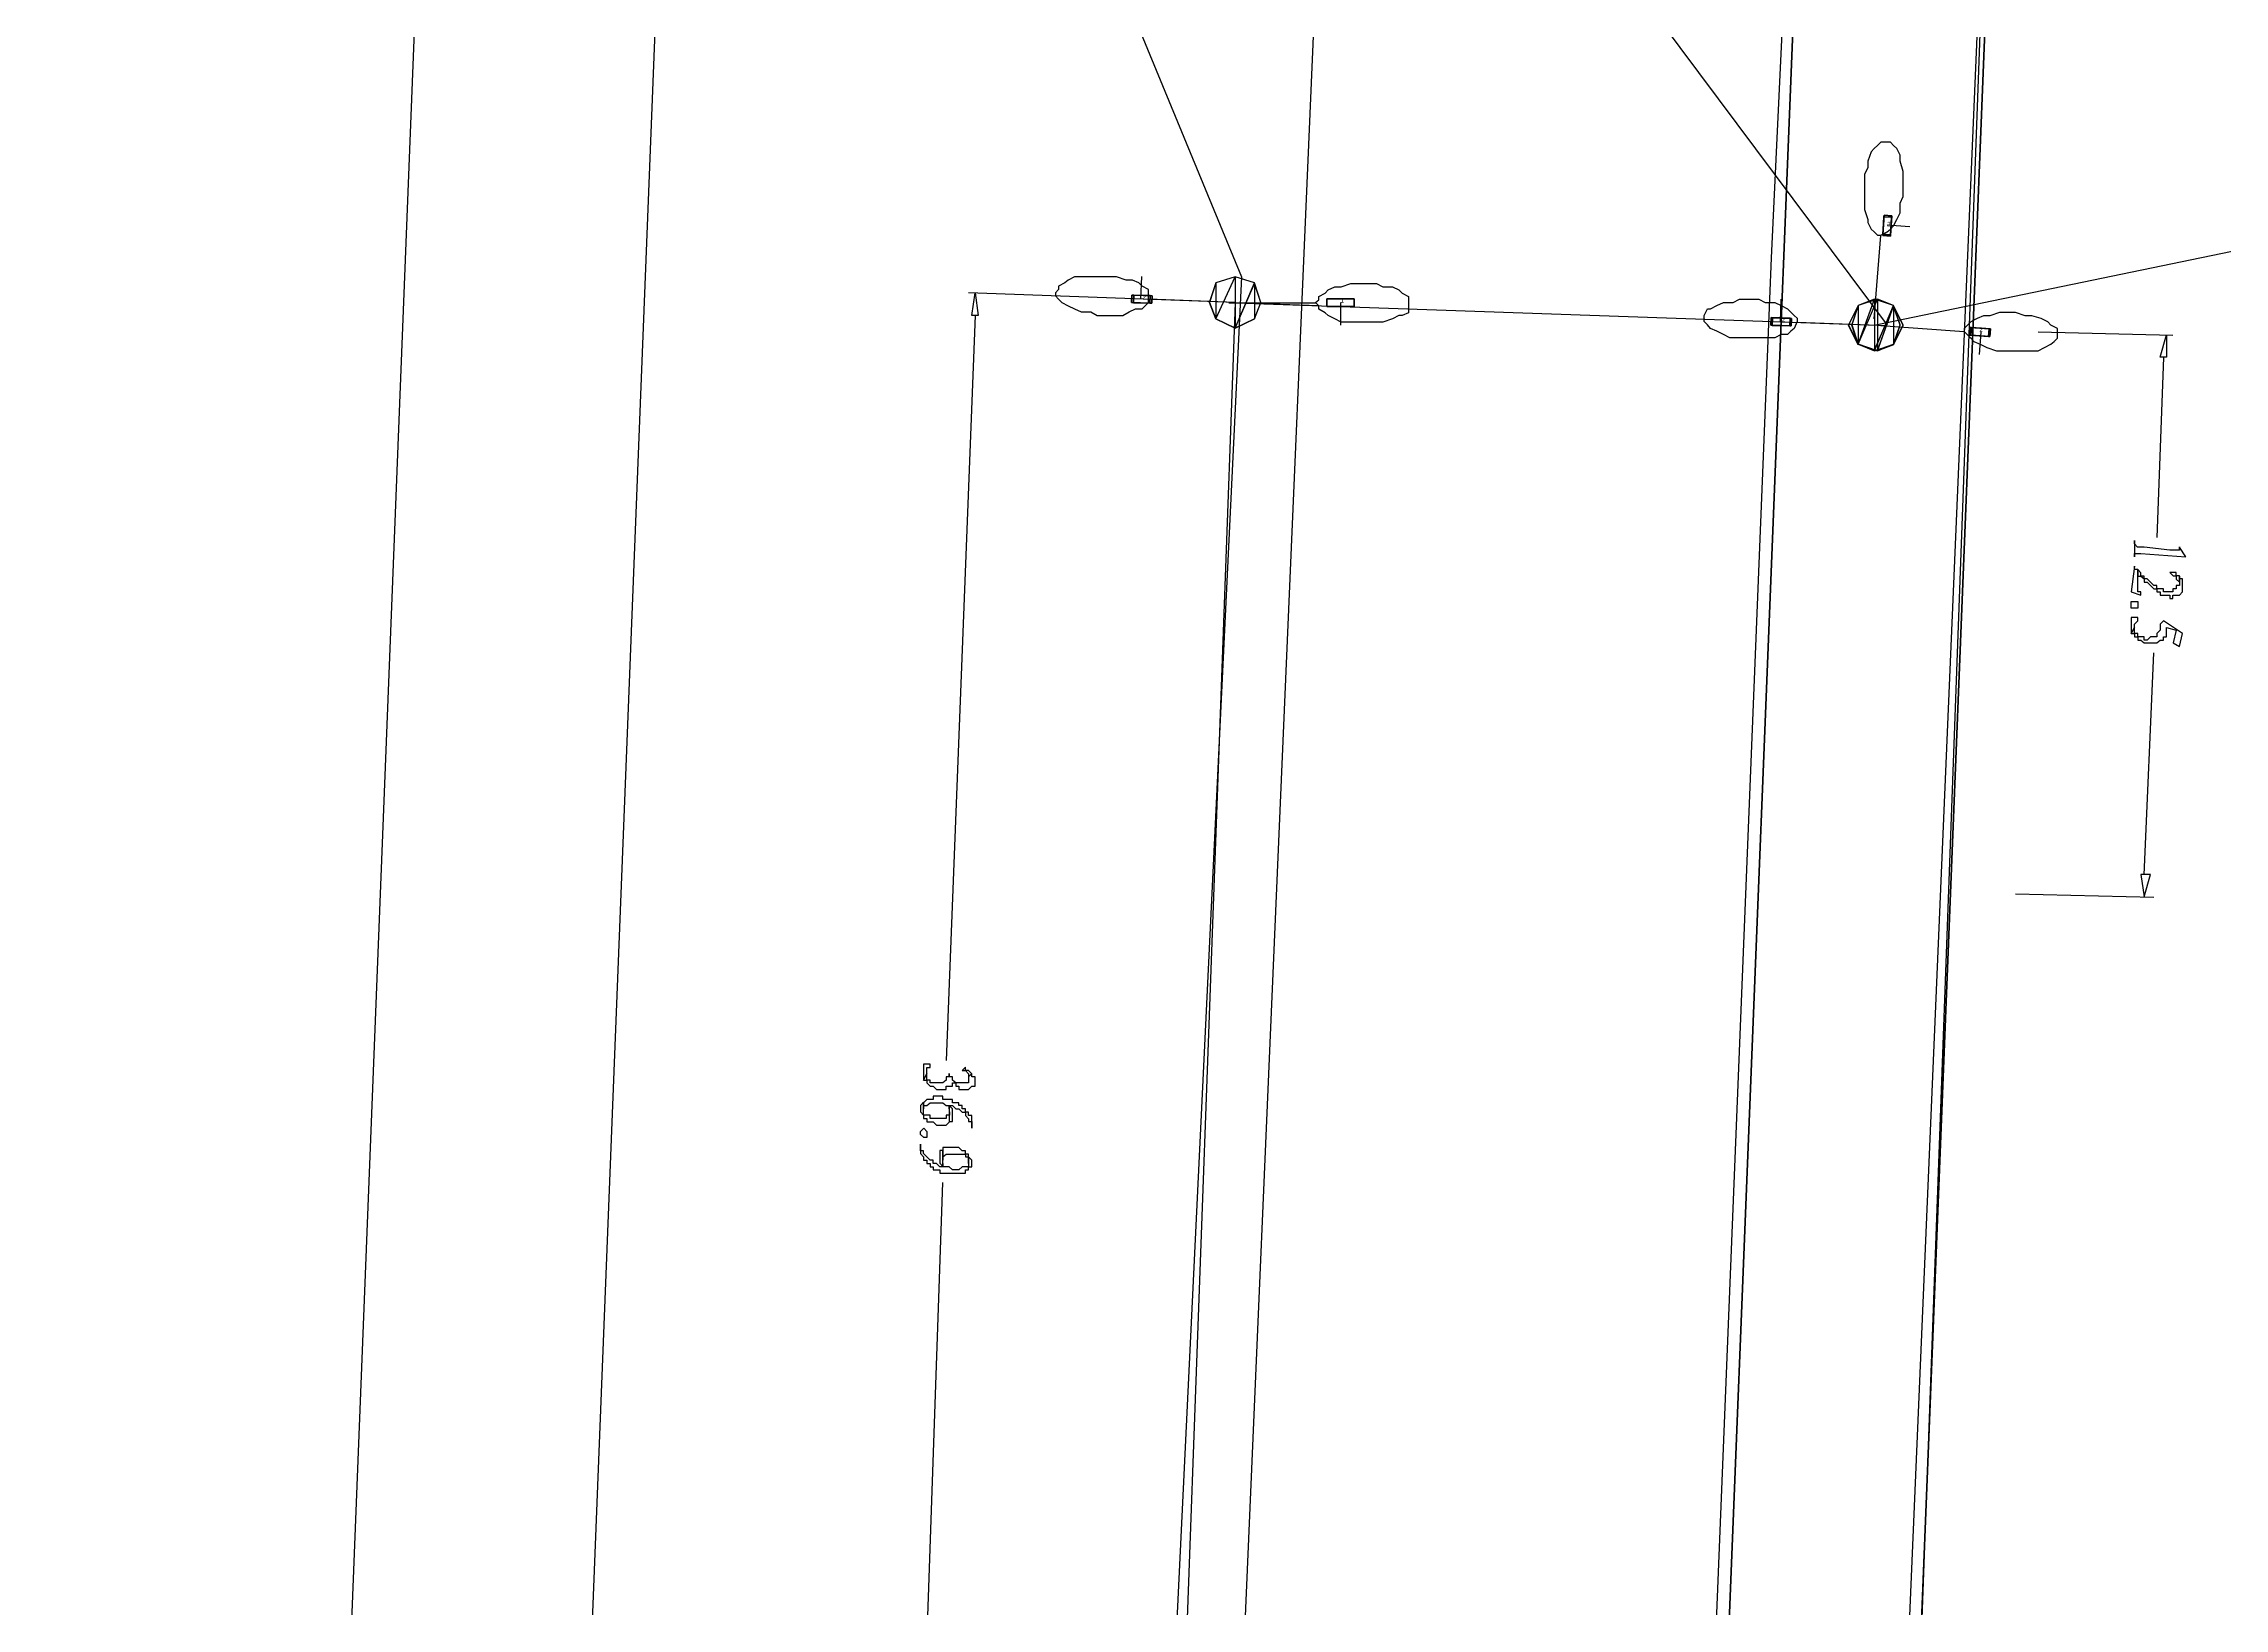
# Model space of a CAD drawing. Extents: x 212106 to 638151, y -1311344 to 1260505.
# Drawn here: x 287248 to 335745, y 428141 to 462939 of the extents above; entities that cross this region are included whole.
import ezdxf

# ---------------------------------------------------------------- set-up
doc = ezdxf.new("R2010")
doc.units = 0
doc.header["$MEASUREMENT"] = 0
for name, color, linetype in [('at_Entity', 7, 'Continuous'), ('DLXLUM01', 3, 'Continuous'), ('DLXLUM02', 6, 'Continuous'), ('DLXLUMEX', 2, 'Continuous'), ('DLXSCENE', 7, 'Continuous')]:
    doc.layers.add(name, color=color, linetype=linetype)

# ---------------------------------------------------------------- blocks, each defined once
blk = doc.blocks.new('*U113')
for p, q in [((-305, 85), (-305, -85)), ((305, 85), (-305, 85)), ((305, 85), (-305, 85)), ((-305, 85), (-305, 85)), ((-305, 85), (305, 85)), ((-305, 85), (-305, -85)), ((-305, -85), (-305, 85)), ((-305, 85), (-305, 85)), ((-305, 85), (305, 85)), ((-305, -85), (-305, 85)), ((305, -85), (305, 85)), ((305, 85), (305, 85)), ((305, -85), (305, 85)), ((305, 85), (305, 85)), ((305, 85), (305, -85)), ((305, 85), (305, -85)), ((-305, -85), (305, -85)), ((-305, -85), (305, -85)), ((305, -85), (-305, -85)), ((-305, -85), (-305, -85)), ((-305, -85), (-305, -85)), ((305, -85), (-305, -85)), ((305, -85), (305, -85)), ((305, -85), (305, -85))]:
    blk.add_line(p, q)
at = {"color": 1}
blk.add_line((0, 0), (0, -500), dxfattribs=at)
at = {"layer": 'DLXLUMEX', "color": 7}
blk.add_text('1', height=100, dxfattribs=at).set_placement((0, 0))
blk = doc.blocks.new('*U114')
at = {"color": 1}
blk.add_line((-39, 1), (-22, 501), dxfattribs=at)
for p, q in [((-241, 93), (-246, -77)), ((-246, -77), (-241, 93)), ((-201, 92), (-241, 93)), ((168, 79), (-241, 93)), ((-241, 93), (-201, 92)), ((-241, 93), (168, 79)), ((-201, 92), (-207, -78)), ((-207, -78), (-201, 92)), ((207, 78), (-201, 92)), ((-201, 92), (207, 78)), ((162, -91), (168, 79)), ((168, 79), (162, -91)), ((207, 78), (168, 79)), ((168, 79), (207, 78)), ((201, -92), (207, 78)), ((207, 78), (201, -92)), ((-246, -77), (162, -91)), ((-207, -78), (-246, -77)), ((-246, -77), (-207, -78)), ((162, -91), (-246, -77)), ((-207, -78), (201, -92)), ((201, -92), (-207, -78)), ((162, -91), (201, -92)), ((201, -92), (162, -91))]:
    blk.add_line(p, q)
at = {"layer": 'DLXLUMEX', "color": 7}
blk.add_text('2', height=100, dxfattribs=at).set_placement((0, 0))
blk = doc.blocks.new('*U54')
for p, q in [((-71, 215), (-99, -204)), ((-99, -204), (-71, 215)), ((-69, 245), (-97, -174)), ((-97, -174), (-69, 245)), ((-71, 215), (-69, 245)), ((-69, 245), (-71, 215)), ((99, 204), (-71, 215)), ((-71, 215), (99, 204)), ((101, 234), (-69, 245)), ((-69, 245), (101, 234)), ((71, -215), (99, 204)), ((99, 204), (71, -215)), ((73, -186), (101, 234)), ((101, 234), (73, -186)), ((99, 204), (101, 234)), ((101, 234), (99, 204)), ((-97, -174), (-99, -204)), ((-99, -204), (-97, -174)), ((-99, -204), (71, -215)), ((71, -215), (-99, -204)), ((-97, -174), (73, -186)), ((73, -186), (-97, -174)), ((71, -215), (73, -186)), ((73, -186), (71, -215))]:
    blk.add_line(p, q)
at = {"color": 1}
blk.add_line((2, 30), (501, -3), dxfattribs=at)
at = {"layer": 'DLXLUMEX', "color": 7}
blk.add_text('2', height=100, dxfattribs=at).set_placement((0, 0))
blk = doc.blocks.new('*U55')
for p, q in [((-204, 99), (-215, -70)), ((-215, -70), (-204, 99)), ((215, 70), (-204, 99)), ((-174, 97), (-204, 99)), ((-204, 99), (215, 70)), ((-204, 99), (-174, 97)), ((-174, 97), (-186, -72)), ((-186, -72), (-174, 97)), ((245, 68), (-174, 97)), ((-174, 97), (245, 68)), ((204, -99), (215, 70)), ((215, 70), (204, -99)), ((215, 70), (245, 68)), ((245, 68), (215, 70)), ((233, -101), (245, 68)), ((245, 68), (233, -101)), ((-215, -70), (204, -99)), ((204, -99), (-215, -70)), ((-215, -70), (-186, -72)), ((-186, -72), (-215, -70)), ((-186, -72), (233, -101)), ((233, -101), (-186, -72)), ((204, -99), (233, -101)), ((233, -101), (204, -99))]:
    blk.add_line(p, q)
at = {"color": 1}
blk.add_line((30, -2), (-5, -501), dxfattribs=at)
at = {"layer": 'DLXLUMEX', "color": 7}
blk.add_text('2', height=100, dxfattribs=at).set_placement((0, 0))
blk = doc.blocks.new('*U57')
at = {"color": 1}
blk.add_line((-30, 1), (-13, 501), dxfattribs=at)
for p, q in [((-237, 93), (-242, -77)), ((-242, -77), (-237, 93)), ((-207, 92), (-237, 93)), ((-237, 93), (-207, 92)), ((183, 79), (-237, 93)), ((-237, 93), (183, 79)), ((-207, 92), (-213, -78)), ((-213, -78), (-207, 92)), ((213, 78), (-207, 92)), ((-207, 92), (213, 78)), ((177, -91), (183, 79)), ((183, 79), (177, -91)), ((213, 78), (183, 79)), ((183, 79), (213, 78)), ((207, -92), (213, 78)), ((213, 78), (207, -92)), ((-242, -77), (177, -91)), ((-213, -78), (-242, -77)), ((-242, -77), (-213, -78)), ((177, -91), (-242, -77)), ((-213, -78), (207, -92)), ((207, -92), (-213, -78)), ((177, -91), (207, -92)), ((207, -92), (177, -91))]:
    blk.add_line(p, q)
at = {"layer": 'DLXLUMEX', "color": 7}
blk.add_text('2', height=100, dxfattribs=at).set_placement((0, 0))
blk = doc.blocks.new('*U97')
for p, q in [((-57113, 460866), (-44040, 429159)), ((-35073, 352114), (-31688, 437006)), ((-31688, 437006), (-35073, 352114)), ((-27474, 435576), (-29182, 392711)), ((-29182, 392711), (-27474, 435576)), ((-44040, 429159), (-45825, 392153))]:
    blk.add_line(p, q)

msp = doc.modelspace()

# ---------------------------------------------------------------- linework, layer by layer
at = {"layer": 'at_Entity', "color": 0}
for p, q in [((296032, 477029), (287248, 254260)), ((301390, 477105), (292604, 254399)), ((325674, 458172), (326460, 474671)), ((330674, 473251), (319746, 174332)), ((330674, 473241), (327960, 409742)), ((313675, 420891), (315604, 465822)), ((328103, 460747), (328032, 460672)), ((328246, 460747), (328103, 460747)), ((328317, 460747), (328246, 460747)), ((328246, 460747), (328246, 460747)), ((328388, 460672), (328317, 460747)), ((327889, 460535), (327818, 460323)), ((327818, 460323), (327818, 460174)), ((327960, 460610), (327889, 460535)), ((328032, 460672), (327960, 460610)), ((328461, 460610), (328388, 460672)), ((328532, 460460), (328461, 460610)), ((328532, 460323), (328532, 460460)), ((328603, 460099), (328532, 460323)), ((327818, 460174), (327745, 460037)), ((327745, 460037), (327745, 459812)), ((327745, 459812), (327745, 459600)), ((328603, 459962), (328603, 460099)), ((328603, 459750), (328603, 459962)), ((327745, 459600), (327745, 459389)), ((327745, 459389), (327745, 459252)), ((328532, 459389), (328603, 459538)), ((328532, 459177), (328532, 459389)), ((328603, 459538), (328603, 459750)), ((327745, 459252), (327818, 459027)), ((327818, 459027), (327818, 458965)), ((327818, 458965), (327889, 458815)), ((327889, 458815), (327960, 458753)), ((328246, 458753), (328317, 458815)), ((328317, 458815), (328388, 458890)), ((328388, 458890), (328461, 459027)), ((328461, 459027), (328532, 459177)), ((327960, 458753), (328032, 458678)), ((327960, 456820), (328102, 458675)), ((328032, 458678), (328103, 458678)), ((328103, 458678), (328246, 458753)), ((324174, 421034), (325674, 458172)), ((313747, 457182), (307819, 457394)), ((307890, 456896), (307961, 457394)), ((307961, 457394), (308033, 456896)), ((309818, 457469), (309747, 457394)), ((309747, 457394), (309747, 457332)), ((309747, 457394), (309747, 457394)), ((309961, 457618), (309818, 457543)), ((309818, 457543), (309818, 457469)), ((310032, 457680), (309961, 457618)), ((310175, 457755), (310032, 457680)), ((310389, 457755), (310175, 457755)), ((310533, 457755), (310389, 457755)), ((310747, 457755), (310533, 457755)), ((310962, 457755), (310747, 457755)), ((311104, 457755), (310962, 457755)), ((311319, 457680), (311104, 457755)), ((311461, 457680), (311319, 457680)), ((311604, 457618), (311461, 457680)), ((311676, 457543), (311604, 457618)), ((311818, 457469), (311676, 457543)), ((311818, 457394), (311818, 457469)), ((311818, 457257), (311818, 457394)), ((313318, 457618), (313175, 457182)), ((313318, 457618), (313175, 457182)), ((313318, 457618), (313175, 457182)), ((313318, 457618), (313175, 457182)), ((313175, 457180), (313318, 457603)), ((313175, 457180), (313318, 457603)), ((313747, 457755), (313318, 457618)), ((313747, 457755), (313318, 457618)), ((313318, 456822), (313747, 457755)), ((313318, 456822), (313747, 457755)), ((313747, 457755), (313318, 457618)), ((313747, 457755), (313318, 457618)), ((313747, 457755), (313318, 457618)), ((313318, 456822), (313747, 457755)), ((313318, 456822), (313747, 457755)), ((313747, 457755), (313318, 457618)), ((313318, 457618), (313318, 456822)), ((313318, 457618), (313318, 456822)), ((313318, 457603), (313318, 456820)), ((313318, 457603), (313318, 456820)), ((313746, 456608), (314175, 457603)), ((313746, 456608), (314175, 457603)), ((314176, 457618), (313747, 457755)), ((314176, 457618), (313747, 457755)), ((313747, 457755), (313747, 456610)), ((313747, 457755), (313747, 456610)), ((314176, 457618), (313747, 457755)), ((314176, 457618), (313747, 457755)), ((314176, 457618), (313747, 457755)), ((313747, 457755), (313747, 456610)), ((313747, 457755), (313747, 456610)), ((314176, 457618), (313747, 457755)), ((313747, 456610), (314176, 457618)), ((313747, 456610), (314176, 457618)), ((314317, 457180), (314175, 457603)), ((314175, 457603), (314175, 456820)), ((314175, 457603), (314175, 456820)), ((314317, 457180), (314175, 457603)), ((314175, 457603), (314175, 456820)), ((314175, 457603), (314175, 456820)), ((314319, 457182), (314176, 457618)), ((314319, 457182), (314176, 457618)), ((314319, 457182), (314176, 457618)), ((314319, 457182), (314176, 457618)), ((315604, 457317), (315747, 457392)), ((315747, 457392), (315818, 457467)), ((315818, 457467), (315961, 457529)), ((315961, 457529), (316104, 457529)), ((316104, 457529), (316318, 457603)), ((316318, 457603), (316532, 457603)), ((316532, 457603), (316675, 457603)), ((316675, 457603), (316889, 457603)), ((316889, 457603), (317032, 457529)), ((317032, 457529), (317246, 457529)), ((317246, 457529), (317389, 457467)), ((317389, 457467), (317460, 457392)), ((317460, 457392), (317603, 457317)), ((307961, 456896), (307319, 440325)), ((308033, 456896), (307890, 456896)), ((309747, 457332), (309818, 457257)), ((309818, 457257), (309890, 457182)), ((309890, 457182), (310032, 457108)), ((310032, 457108), (310175, 457045)), ((310175, 457045), (310318, 456971)), ((310318, 456971), (310533, 456971)), ((310533, 456971), (310676, 456896)), ((310676, 456896), (310890, 456896)), ((310890, 456896), (311104, 456896)), ((311104, 456896), (311247, 456896)), ((311247, 456896), (311390, 456971)), ((311390, 456971), (311533, 457045)), ((311533, 457045), (311676, 457045)), ((311676, 457045), (311747, 457108)), ((311747, 457108), (311818, 457182)), ((311818, 457182), (311818, 457257)), ((313747, 457179), (311818, 457254)), ((313175, 457182), (313318, 456822)), ((313175, 457182), (313318, 456822)), ((313175, 457182), (313318, 456822)), ((313175, 457182), (313318, 456822)), ((313318, 456820), (313175, 457180)), ((313318, 456820), (313175, 457180)), ((313603, 457173), (315531, 457173)), ((313675, 457179), (315605, 457117)), ((314175, 456820), (314317, 457180)), ((314175, 456820), (314317, 457180)), ((314176, 456822), (314319, 457182)), ((314176, 456822), (314319, 457182)), ((314176, 456822), (314319, 457182)), ((314176, 456822), (314319, 457182)), ((315531, 457180), (315604, 457243)), ((315604, 457106), (315531, 457180)), ((315604, 457243), (315604, 457317)), ((315604, 457031), (315604, 457106)), ((315747, 456956), (315604, 457031)), ((315818, 456894), (315747, 456956)), ((315961, 456820), (315818, 456894)), ((317389, 456894), (317246, 456820)), ((317460, 456894), (317389, 456894)), ((317603, 456956), (317460, 456894)), ((317603, 457317), (317603, 457243)), ((317603, 457243), (317603, 457180)), ((317603, 457180), (317603, 457106)), ((317603, 457180), (317603, 457180)), ((317603, 457106), (317603, 456956)), ((324176, 456893), (324247, 457043)), ((324176, 456831), (324176, 456893)), ((324247, 457043), (324318, 457043)), ((324318, 457043), (324461, 457117)), ((324461, 457117), (324604, 457179)), ((324604, 457179), (324818, 457179)), ((324818, 457179), (324961, 457254)), ((324961, 457254), (325175, 457254)), ((325175, 457254), (325390, 457254)), ((325390, 457254), (325533, 457179)), ((325533, 457179), (325747, 457179)), ((325747, 457179), (325890, 457117)), ((325890, 457117), (326032, 457043)), ((326032, 457043), (326104, 456968)), ((326104, 456968), (326175, 456893)), ((326175, 456893), (326247, 456831)), ((327604, 457117), (327389, 456682)), ((327604, 457117), (327389, 456682)), ((327604, 457117), (327389, 456682)), ((327604, 457117), (327389, 456682)), ((327389, 456680), (327602, 457103)), ((327389, 456680), (327602, 457103)), ((327459, 456680), (327602, 457103)), ((327459, 456680), (327602, 457103)), ((327459, 456680), (327602, 457103)), ((327459, 456680), (327602, 457103)), ((327604, 457117), (327461, 456682)), ((327604, 457117), (327461, 456682)), ((327604, 457117), (327461, 456682)), ((327604, 457117), (327461, 456682)), ((327604, 457117), (327461, 456682)), ((327604, 457117), (327461, 456682)), ((327604, 457117), (327461, 456682)), ((327604, 457117), (327461, 456682)), ((327602, 457103), (327602, 456244)), ((327602, 457103), (327602, 456244)), ((327602, 457103), (327602, 456244)), ((327602, 457103), (327602, 456244)), ((327602, 457103), (327602, 456244)), ((327602, 457103), (327602, 456244)), ((328032, 457254), (327604, 457117)), ((328032, 457254), (327604, 457117)), ((327604, 456259), (328032, 457254)), ((327604, 456259), (328032, 457254)), ((328032, 457254), (327604, 457117)), ((328032, 457254), (327604, 457117)), ((328032, 457254), (327604, 457117)), ((327604, 456259), (328032, 457254)), ((327604, 456259), (328032, 457254)), ((328032, 457254), (327604, 457117)), ((328032, 457254), (327604, 457117)), ((328032, 457254), (327604, 457117)), ((327604, 456259), (328032, 457254)), ((327604, 456259), (328032, 457254)), ((328032, 457254), (327604, 457117)), ((328032, 457254), (327604, 457117)), ((328032, 457254), (327604, 457117)), ((327604, 456259), (328032, 457254)), ((327604, 456259), (328032, 457254)), ((328032, 457254), (327604, 457117)), ((327961, 457254), (327604, 457117)), ((327961, 457254), (327604, 457117)), ((327604, 456259), (327961, 457254)), ((327604, 456259), (327961, 457254)), ((327961, 457254), (327604, 457117)), ((327961, 457254), (327604, 457117)), ((327961, 457254), (327604, 457117)), ((327604, 456259), (327961, 457254)), ((327604, 456259), (327961, 457254)), ((327961, 457254), (327604, 457117)), ((327604, 457117), (327604, 456259)), ((327604, 457117), (327604, 456259)), ((327604, 457117), (327604, 456259)), ((327604, 457117), (327604, 456259)), ((327604, 457117), (327604, 456259)), ((327604, 457117), (327604, 456259)), ((327959, 456108), (328389, 457103)), ((327959, 456108), (328389, 457103)), ((328389, 457117), (327961, 457254)), ((328389, 457117), (327961, 457254)), ((327961, 457254), (327961, 456110)), ((327961, 457254), (327961, 456110)), ((328389, 457117), (327961, 457254)), ((328389, 457117), (327961, 457254)), ((328389, 457117), (327961, 457254)), ((327961, 457254), (327961, 456110)), ((327961, 457254), (327961, 456110)), ((328389, 457117), (327961, 457254)), ((327961, 456110), (328389, 457117)), ((327961, 456110), (328389, 457117)), ((328389, 457117), (328032, 457254)), ((328389, 457117), (328032, 457254)), ((328032, 457254), (328032, 456110)), ((328032, 457254), (328032, 456110)), ((328389, 457117), (328032, 457254)), ((328389, 457117), (328032, 457254)), ((328389, 457117), (328032, 457254)), ((328032, 457254), (328032, 456110)), ((328032, 457254), (328032, 456110)), ((328389, 457117), (328032, 457254)), ((328389, 457117), (328032, 457254)), ((328389, 457117), (328032, 457254)), ((328032, 457254), (328032, 456110)), ((328032, 457254), (328032, 456110)), ((328389, 457117), (328032, 457254)), ((328389, 457117), (328032, 457254)), ((328389, 457117), (328032, 457254)), ((328032, 457254), (328032, 456110)), ((328032, 457254), (328032, 456110)), ((328389, 457117), (328032, 457254)), ((328032, 456110), (328389, 457117)), ((328032, 456110), (328389, 457117)), ((328032, 456110), (328389, 457117)), ((328032, 456110), (328389, 457117)), ((328032, 456108), (328389, 457103)), ((328032, 456108), (328389, 457103)), ((328032, 456108), (328389, 457103)), ((328032, 456108), (328389, 457103)), ((328603, 456682), (328389, 457117)), ((328603, 456682), (328389, 457117)), ((328603, 456682), (328389, 457117)), ((328603, 456682), (328389, 457117)), ((328603, 456682), (328389, 457117)), ((328603, 456682), (328389, 457117)), ((328603, 456682), (328389, 457117)), ((328603, 456682), (328389, 457117)), ((328532, 456682), (328389, 457117)), ((328532, 456682), (328389, 457117)), ((328532, 456682), (328389, 457117)), ((328532, 456682), (328389, 457117)), ((328603, 456680), (328389, 457103)), ((328389, 457103), (328389, 456244)), ((328389, 457103), (328389, 456244)), ((328603, 456680), (328389, 457103)), ((328389, 457103), (328389, 456244)), ((328389, 457103), (328389, 456244)), ((328603, 456680), (328389, 457103)), ((328389, 457103), (328389, 456244)), ((328389, 457103), (328389, 456244)), ((328603, 456680), (328389, 457103)), ((328389, 457103), (328389, 456244)), ((328389, 457103), (328389, 456244)), ((328532, 456680), (328389, 457103)), ((328389, 457103), (328389, 456244)), ((328389, 457103), (328389, 456244)), ((328532, 456680), (328389, 457103)), ((328389, 457103), (328389, 456244)), ((328389, 457103), (328389, 456244)), ((330388, 456888), (330246, 456826)), ((330531, 456888), (330388, 456888)), ((330746, 456963), (330531, 456888)), ((330888, 456963), (330746, 456963)), ((331103, 456963), (330888, 456963)), ((331317, 456888), (331103, 456963)), ((331460, 456888), (331317, 456888)), ((331674, 456826), (331460, 456888)), ((313318, 456822), (313747, 456610)), ((313747, 456610), (313318, 456822)), ((313318, 456822), (313747, 456610)), ((313318, 456822), (313747, 456610)), ((313747, 456610), (313318, 456822)), ((313318, 456822), (313747, 456610)), ((314175, 456820), (313746, 456608)), ((314175, 456820), (313746, 456608)), ((313747, 456610), (314176, 456822)), ((313747, 456610), (314176, 456822)), ((313747, 456610), (314176, 456822)), ((313747, 456610), (314176, 456822)), ((313747, 456610), (313747, 456610)), ((313747, 456610), (313747, 456610)), ((313747, 456610), (313747, 456610)), ((316104, 456745), (315961, 456820)), ((316318, 456745), (316104, 456745)), ((316532, 456745), (316318, 456745)), ((316675, 456745), (316532, 456745)), ((316889, 456745), (316675, 456745)), ((317032, 456745), (316889, 456745)), ((317246, 456820), (317032, 456745)), ((324176, 456757), (324176, 456831)), ((324176, 456831), (324176, 456831)), ((324247, 456682), (324176, 456757)), ((324318, 456607), (324247, 456682)), ((324461, 456545), (324318, 456607)), ((324604, 456470), (324461, 456545)), ((324747, 456396), (324604, 456470)), ((324961, 456396), (324747, 456396)), ((325175, 456396), (324961, 456396)), ((325318, 456396), (325175, 456396)), ((325533, 456396), (325318, 456396)), ((325747, 456396), (325533, 456396)), ((325890, 456470), (325747, 456396)), ((326032, 456470), (325890, 456470)), ((326104, 456545), (326032, 456470)), ((326175, 456607), (326104, 456545)), ((326247, 456757), (326175, 456607)), ((326246, 456745), (328245, 456670)), ((326247, 456831), (326247, 456757)), ((327389, 456682), (327604, 456259)), ((327389, 456682), (327604, 456259)), ((327389, 456682), (327604, 456259)), ((327389, 456682), (327604, 456259)), ((327602, 456244), (327389, 456680)), ((327602, 456244), (327389, 456680)), ((327602, 456244), (327459, 456680)), ((327602, 456244), (327459, 456680)), ((327602, 456244), (327459, 456680)), ((327602, 456244), (327459, 456680)), ((327461, 456682), (327604, 456259)), ((327461, 456682), (327604, 456259)), ((327461, 456682), (327604, 456259)), ((327461, 456682), (327604, 456259)), ((327461, 456682), (327604, 456259)), ((327461, 456682), (327604, 456259)), ((327461, 456682), (327604, 456259)), ((327461, 456682), (327604, 456259)), ((328102, 456672), (329959, 456535)), ((328389, 456259), (328603, 456682)), ((328389, 456259), (328603, 456682)), ((328389, 456259), (328603, 456682)), ((328389, 456259), (328603, 456682)), ((328389, 456259), (328603, 456682)), ((328389, 456259), (328603, 456682)), ((328389, 456259), (328603, 456682)), ((328389, 456259), (328603, 456682)), ((328389, 456259), (328532, 456682)), ((328389, 456259), (328532, 456682)), ((328389, 456259), (328532, 456682)), ((328389, 456259), (328532, 456682)), ((328389, 456244), (328603, 456680)), ((328389, 456244), (328603, 456680)), ((328389, 456244), (328603, 456680)), ((328389, 456244), (328603, 456680)), ((328389, 456244), (328532, 456680)), ((328389, 456244), (328532, 456680)), ((330031, 456677), (329960, 456602)), ((329960, 456602), (329960, 456540)), ((329960, 456540), (330031, 456466)), ((330103, 456752), (330031, 456677)), ((330031, 456466), (330103, 456391)), ((330246, 456826), (330103, 456752)), ((330103, 456391), (330174, 456316)), ((331603, 456532), (334602, 456458)), ((331817, 456752), (331674, 456826)), ((331888, 456677), (331817, 456752)), ((332031, 456602), (331888, 456677)), ((331960, 456316), (332031, 456391)), ((332031, 456540), (332031, 456602)), ((332031, 456466), (332031, 456540)), ((332031, 456391), (332031, 456466)), ((332031, 456466), (332031, 456466)), ((334317, 455965), (334460, 456462)), ((334460, 456462), (334460, 455965)), ((327604, 456259), (328032, 456110)), ((328032, 456110), (327604, 456259)), ((327604, 456259), (328032, 456110)), ((327604, 456259), (328032, 456110)), ((328032, 456110), (327604, 456259)), ((327604, 456259), (328032, 456110)), ((327604, 456259), (328032, 456110)), ((328032, 456110), (327604, 456259)), ((327604, 456259), (328032, 456110)), ((327604, 456259), (328032, 456110)), ((328032, 456110), (327604, 456259)), ((327604, 456259), (328032, 456110)), ((327604, 456259), (327961, 456110)), ((327961, 456110), (327604, 456259)), ((327604, 456259), (327961, 456110)), ((327604, 456259), (327961, 456110)), ((327961, 456110), (327604, 456259)), ((327604, 456259), (327961, 456110)), ((328389, 456244), (327959, 456108)), ((328389, 456244), (327959, 456108)), ((327961, 456110), (328389, 456259)), ((327961, 456110), (328389, 456259)), ((327961, 456110), (328389, 456259)), ((327961, 456110), (328389, 456259)), ((327961, 456110), (327961, 456110)), ((327961, 456110), (327961, 456110)), ((327961, 456110), (327961, 456110)), ((328032, 456110), (328389, 456259)), ((328032, 456110), (328389, 456259)), ((328032, 456110), (328389, 456259)), ((328032, 456110), (328389, 456259)), ((328032, 456110), (328389, 456259)), ((328032, 456110), (328389, 456259)), ((328032, 456110), (328389, 456259)), ((328032, 456110), (328389, 456259)), ((328389, 456244), (328032, 456108)), ((328389, 456244), (328032, 456108)), ((328389, 456244), (328032, 456108)), ((328389, 456244), (328032, 456108)), ((328032, 456110), (328032, 456110)), ((328032, 456110), (328032, 456110)), ((328032, 456110), (328032, 456110)), ((328032, 456110), (328032, 456110)), ((328032, 456110), (328032, 456110)), ((330174, 456316), (330317, 456254)), ((330317, 456254), (330460, 456179)), ((330460, 456179), (330674, 456105)), ((330674, 456105), (330888, 456105)), ((330888, 456105), (331031, 456105)), ((331031, 456105), (331245, 456105)), ((331245, 456105), (331460, 456105)), ((331460, 456105), (331603, 456105)), ((331603, 456105), (331745, 456179)), ((331745, 456179), (331888, 456254)), ((331888, 456254), (331960, 456316)), ((334388, 455960), (334245, 451956)), ((334460, 455965), (334317, 455965)), ((333745, 451812), (333745, 451887)), ((333745, 451887), (333745, 451887)), ((333745, 451887), (333745, 451527)), ((333816, 451738), (333745, 451812)), ((333745, 451812), (333745, 451812)), ((333745, 451812), (333745, 451812)), ((333745, 451812), (333745, 451812)), ((333745, 451527), (333745, 451602)), ((333745, 451602), (333745, 451602)), ((333745, 451602), (333745, 451602)), ((333745, 451602), (333816, 451602)), ((333745, 451527), (333745, 451527)), ((333745, 451527), (333745, 451527)), ((333745, 451527), (333745, 451527)), ((333888, 451738), (333816, 451738)), ((333816, 451738), (333816, 451738)), ((333816, 451738), (333816, 451738)), ((333816, 451738), (333816, 451738)), ((333816, 451602), (333816, 451602)), ((333816, 451602), (333816, 451602)), ((333816, 451602), (333888, 451602)), ((333960, 451738), (333888, 451738)), ((333888, 451602), (333888, 451602)), ((333888, 451602), (334888, 451527)), ((334531, 451676), (333960, 451738)), ((334603, 451676), (334531, 451676)), ((334673, 451676), (334603, 451676)), ((334603, 451676), (334603, 451676)), ((334745, 451676), (334673, 451676)), ((334673, 451676), (334673, 451676)), ((334673, 451676), (334673, 451676)), ((334888, 451527), (334745, 451738)), ((334745, 451738), (334745, 451676)), ((334745, 451676), (334745, 451676)), ((334745, 451676), (334745, 451676)), ((334745, 451676), (334745, 451676)), ((334746, 451747), (334746, 451747)), ((334746, 451747), (334746, 451747)), ((334746, 451747), (334746, 451673)), ((334746, 451673), (334746, 451747)), ((333745, 451316), (333673, 450746)), ((333745, 451242), (333745, 451316)), ((333745, 451316), (333745, 451316)), ((333817, 451242), (333745, 451242)), ((333889, 451172), (333817, 451247)), ((333817, 451247), (333817, 451172)), ((333817, 451168), (333817, 451242)), ((333817, 451242), (333817, 451242)), ((333817, 451172), (333817, 451098)), ((333817, 450882), (333817, 451168)), ((333817, 451098), (333817, 451098)), ((333817, 451098), (333889, 451098)), ((333889, 451098), (333889, 451172)), ((333889, 451172), (333889, 451172)), ((333960, 451098), (333889, 451098)), ((333889, 451098), (333889, 451098)), ((333889, 451098), (333889, 451098)), ((333889, 451098), (333960, 451036)), ((333960, 451036), (333960, 451098)), ((333960, 451098), (333960, 451098)), ((334031, 451036), (333960, 451036)), ((333960, 451036), (333960, 451036)), ((333960, 451036), (333960, 450961)), ((334102, 450961), (334031, 451036)), ((334031, 451036), (334031, 451036)), ((334031, 451036), (334031, 451036)), ((334603, 451177), (334531, 451177)), ((334531, 451177), (334531, 451177)), ((334531, 451177), (334531, 451177)), ((334531, 451177), (334603, 451102)), ((334675, 451177), (334603, 451177)), ((334603, 451177), (334603, 451177)), ((334603, 451102), (334603, 451102)), ((334603, 451102), (334603, 451102)), ((334603, 451102), (334675, 451102)), ((334675, 451102), (334675, 451177)), ((334745, 451102), (334675, 451102)), ((334675, 451102), (334675, 451102)), ((334675, 451102), (334675, 451028)), ((334745, 450966), (334745, 451102)), ((334746, 451036), (334746, 451098)), ((334746, 451098), (334746, 451098)), ((334746, 451098), (334746, 450961)), ((334817, 451036), (334746, 451036)), ((334817, 450961), (334817, 451036)), ((334817, 451036), (334817, 451036)), ((333673, 450746), (333888, 450671)), ((333817, 450820), (333817, 450882)), ((333817, 450882), (333817, 450882)), ((333817, 450746), (333817, 450820)), ((333817, 450820), (333817, 450820)), ((333817, 450820), (333817, 450820)), ((333888, 450746), (333817, 450746)), ((333817, 450746), (333817, 450746)), ((333817, 450746), (333817, 450746)), ((333888, 450671), (333888, 450746)), ((333888, 450671), (333888, 450671)), ((333960, 450961), (334031, 450961)), ((334031, 450961), (334031, 450961)), ((334031, 450961), (334102, 450887)), ((334174, 450887), (334102, 450961)), ((334102, 450961), (334102, 450961)), ((334102, 450961), (334102, 450961)), ((334102, 450961), (334102, 450961)), ((334102, 450887), (334102, 450887)), ((334102, 450887), (334102, 450887)), ((334102, 450887), (334174, 450812)), ((334246, 450887), (334174, 450887)), ((334174, 450887), (334174, 450887)), ((334174, 450887), (334174, 450887)), ((334174, 450812), (334174, 450812)), ((334174, 450812), (334246, 450812)), ((334246, 450812), (334246, 450887)), ((334317, 450812), (334246, 450812)), ((334246, 450812), (334246, 450750)), ((334246, 450750), (334246, 450750)), ((334246, 450750), (334317, 450750)), ((334389, 450812), (334317, 450812)), ((334317, 450812), (334317, 450812)), ((334317, 450812), (334317, 450812)), ((334317, 450750), (334317, 450750)), ((334317, 450750), (334317, 450676)), ((334317, 450676), (334389, 450676)), ((334389, 450750), (334389, 450812)), ((334459, 450750), (334389, 450750)), ((334389, 450676), (334389, 450676)), ((334389, 450676), (334389, 450676)), ((334389, 450676), (334459, 450676)), ((334531, 450750), (334459, 450750)), ((334459, 450750), (334459, 450750)), ((334459, 450750), (334459, 450750)), ((334459, 450676), (334459, 450676)), ((334459, 450676), (334531, 450676)), ((334602, 450750), (334531, 450750)), ((334531, 450750), (334531, 450750)), ((334531, 450676), (334531, 450602)), ((334531, 450602), (334531, 450602)), ((334531, 450602), (334602, 450602)), ((334674, 450812), (334602, 450812)), ((334602, 450812), (334602, 450750)), ((334602, 450750), (334602, 450750)), ((334602, 450602), (334602, 450676)), ((334602, 450676), (334674, 450676)), ((334602, 450602), (334602, 450602)), ((334746, 450887), (334674, 450887)), ((334674, 450887), (334674, 450812)), ((334674, 450812), (334674, 450812)), ((334674, 450812), (334674, 450812)), ((334674, 450676), (334674, 450676)), ((334674, 450676), (334746, 450676)), ((334675, 451028), (334675, 451028)), ((334675, 451028), (334675, 451028)), ((334675, 451028), (334745, 450966)), ((334745, 450966), (334745, 450966)), ((334745, 450966), (334745, 450966)), ((334746, 450961), (334746, 450887)), ((334746, 450887), (334746, 450887)), ((334746, 450676), (334817, 450750)), ((334746, 450676), (334746, 450676)), ((334746, 450676), (334746, 450676)), ((334817, 450887), (334817, 450961)), ((334817, 450961), (334817, 450961)), ((334817, 450961), (334817, 450961)), ((334817, 450887), (334817, 450887)), ((334817, 450812), (334817, 450887)), ((334817, 450750), (334817, 450812)), ((334817, 450812), (334817, 450812)), ((334817, 450812), (334817, 450812)), ((334817, 450750), (334817, 450750)), ((334817, 450750), (334817, 450750)), ((333745, 450175), (333674, 450175)), ((333674, 450175), (333674, 450175)), ((333674, 450175), (333674, 450175)), ((333674, 450175), (333674, 450101)), ((333674, 450101), (333674, 450101)), ((333674, 450101), (333674, 450101)), ((333674, 450101), (333674, 450027)), ((333675, 450462), (333675, 450536)), ((333675, 450536), (333747, 450536)), ((333675, 450388), (333675, 450462)), ((333675, 450462), (333675, 450462)), ((333675, 450462), (333675, 450462)), ((333675, 450462), (333675, 450462)), ((333747, 450388), (333675, 450388)), ((333675, 450388), (333675, 450388)), ((333675, 450388), (333675, 450388)), ((333817, 450175), (333745, 450175)), ((333745, 450175), (333745, 450175)), ((333745, 450027), (333817, 450101)), ((333747, 450536), (333747, 450536)), ((333747, 450536), (333747, 450536)), ((333747, 450536), (333817, 450536)), ((333817, 450388), (333747, 450388)), ((333747, 450388), (333747, 450388)), ((333747, 450388), (333747, 450388)), ((333817, 450536), (333817, 450462)), ((333817, 450462), (333817, 450462)), ((333817, 450462), (333817, 450462)), ((333817, 450462), (333817, 450462)), ((333817, 450462), (333817, 450388)), ((333817, 450388), (333817, 450388)), ((333817, 450388), (333817, 450388)), ((333817, 450388), (333817, 450388)), ((333817, 450388), (333817, 450388)), ((333817, 450388), (333817, 450388)), ((333817, 450101), (333817, 450175)), ((333817, 450175), (333817, 450175)), ((333817, 450101), (333817, 450101)), ((333817, 450101), (333817, 450101)), ((333817, 450101), (333817, 450101)), ((334388, 450106), (334318, 450031)), ((334817, 449821), (334388, 450106)), ((333674, 450027), (333674, 450027)), ((333674, 450027), (333674, 449965)), ((333674, 449965), (333674, 449965)), ((333674, 449965), (333674, 449890)), ((333674, 449816), (333745, 449965)), ((333746, 449957), (333674, 449821)), ((333674, 449890), (333674, 449890)), ((333674, 449890), (333674, 449890)), ((333674, 449890), (333674, 449816)), ((333674, 449821), (333746, 449821)), ((333674, 449816), (333674, 449816)), ((333745, 449965), (333745, 450027)), ((333745, 450027), (333745, 450027)), ((333745, 450027), (333745, 450027)), ((333745, 449965), (333745, 449965)), ((333745, 449965), (333745, 449965)), ((333746, 449895), (333746, 449957)), ((333746, 449821), (333746, 449895)), ((333746, 449895), (333746, 449895)), ((333746, 449895), (333746, 449895)), ((333817, 449821), (333746, 449821)), ((333746, 449821), (333746, 449821)), ((333746, 449821), (333746, 449746)), ((333746, 449746), (333746, 449746)), ((333746, 449746), (333746, 449746)), ((333746, 449746), (333817, 449746)), ((333817, 449746), (333817, 449821)), ((333889, 449746), (333817, 449746)), ((333817, 449746), (333817, 449746)), ((333817, 449746), (333817, 449672)), ((333817, 449672), (333889, 449672)), ((333959, 449746), (333889, 449746)), ((333889, 449746), (333889, 449746)), ((333889, 449672), (333889, 449672)), ((333889, 449672), (333889, 449672)), ((333889, 449672), (333889, 449672)), ((333889, 449672), (333959, 449610)), ((333959, 449672), (333959, 449746)), ((334031, 449672), (333959, 449672)), ((333959, 449610), (333959, 449610)), ((333959, 449610), (334031, 449610)), ((334103, 449746), (334031, 449672)), ((334031, 449672), (334031, 449672)), ((334031, 449672), (334031, 449672)), ((334031, 449610), (334031, 449610)), ((334031, 449610), (334103, 449610)), ((334174, 449746), (334103, 449746)), ((334103, 449746), (334103, 449746)), ((334103, 449610), (334103, 449610)), ((334103, 449610), (334174, 449610)), ((334246, 449746), (334174, 449746)), ((334174, 449746), (334174, 449746)), ((334174, 449746), (334174, 449746)), ((334174, 449610), (334174, 449610)), ((334174, 449610), (334174, 449610)), ((334174, 449610), (334246, 449610)), ((334318, 449895), (334246, 449821)), ((334246, 449821), (334246, 449821)), ((334246, 449821), (334246, 449821)), ((334246, 449821), (334246, 449746)), ((334246, 449610), (334318, 449672)), ((334246, 449610), (334246, 449610)), ((334318, 450031), (334318, 450031)), ((334318, 450031), (334318, 450031)), ((334318, 450031), (334318, 449957)), ((334318, 449957), (334318, 449957)), ((334318, 449957), (334318, 449895)), ((334318, 449895), (334318, 449895)), ((334318, 449895), (334318, 449895)), ((334318, 449895), (334318, 449895)), ((334318, 449672), (334318, 449672)), ((334318, 449672), (334318, 449672)), ((334318, 449672), (334388, 449672)), ((334388, 449672), (334388, 449746)), ((334388, 449746), (334388, 449746)), ((334388, 449746), (334388, 449746)), ((334388, 449746), (334460, 449746)), ((334460, 449895), (334460, 449957)), ((334460, 449957), (334675, 449895)), ((334460, 449821), (334460, 449895)), ((334460, 449895), (334460, 449895)), ((334460, 449746), (334460, 449821)), ((334460, 449821), (334460, 449821)), ((334460, 449821), (334460, 449821)), ((334675, 449895), (334603, 449610)), ((334603, 449610), (334745, 449535)), ((334745, 449535), (334817, 449821)), ((333960, 444457), (334174, 449394)), ((334103, 444459), (333888, 444459)), ((333888, 444459), (333960, 443965)), ((333960, 443965), (334103, 444459)), ((331103, 444035), (334174, 443960)), ((306888, 440244), (306818, 440244)), ((306818, 440244), (306818, 440244)), ((306818, 440244), (306818, 440244)), ((306818, 440244), (306818, 440244)), ((306818, 440244), (306818, 440170)), ((306818, 440170), (306818, 440170)), ((306818, 440170), (306818, 440096)), ((306818, 440096), (306818, 440096)), ((306818, 440096), (306818, 440035)), ((306818, 440035), (306818, 440035)), ((306818, 440035), (306818, 440035)), ((306818, 440035), (306818, 439961)), ((306818, 439887), (306888, 440035)), ((306890, 440035), (306818, 439887)), ((306818, 439961), (306818, 439961)), ((306818, 439961), (306818, 439887)), ((306818, 439887), (306818, 439887)), ((306818, 439887), (306890, 439887)), ((306960, 440244), (306888, 440244)), ((306888, 440244), (306888, 440244)), ((306888, 440244), (306888, 440244)), ((306888, 440244), (306888, 440244)), ((306888, 440096), (306888, 440170)), ((306888, 440170), (306960, 440170)), ((306888, 440035), (306888, 440096)), ((306888, 440096), (306888, 440096)), ((306888, 440096), (306888, 440096)), ((306888, 440096), (306888, 440096)), ((306888, 440035), (306888, 440035)), ((306888, 440035), (306888, 440035)), ((306890, 439961), (306890, 440035)), ((306890, 439887), (306890, 439961)), ((306890, 439961), (306890, 439961)), ((306890, 439961), (306890, 439961)), ((306961, 439887), (306890, 439887)), ((306890, 439887), (306890, 439887)), ((306890, 439887), (306890, 439887)), ((306890, 439887), (306890, 439825)), ((306960, 440170), (306960, 440244)), ((306960, 440170), (306960, 440170)), ((306960, 440170), (306960, 440170)), ((306961, 439825), (306961, 439887)), ((307318, 439887), (307246, 439825)), ((307389, 439961), (307318, 439961)), ((307318, 439961), (307318, 439887)), ((307318, 439887), (307318, 439887)), ((307318, 439887), (307318, 439887)), ((307318, 439887), (307318, 439887)), ((307389, 439961), (307389, 440035)), ((307389, 440035), (307389, 440035)), ((307389, 440035), (307389, 440035)), ((307389, 440035), (307389, 440035)), ((307389, 440035), (307389, 440035)), ((307389, 440035), (307389, 439961)), ((307461, 439961), (307389, 439961)), ((307389, 439961), (307389, 439961)), ((307461, 439887), (307461, 439961)), ((307461, 439961), (307461, 439961)), ((307532, 439825), (307461, 439887)), ((307461, 439887), (307461, 439887)), ((307461, 439887), (307461, 439887)), ((307746, 440175), (307674, 440101)), ((307674, 440101), (307746, 440101)), ((307746, 440101), (307746, 440175)), ((307818, 440101), (307746, 440101)), ((307746, 440101), (307746, 440101)), ((307746, 440101), (307746, 440101)), ((307746, 440101), (307818, 440027)), ((307889, 440027), (307818, 440101)), ((307818, 440101), (307818, 440101)), ((307818, 440101), (307818, 440101)), ((307890, 440035), (307818, 439961)), ((307818, 440027), (307818, 440027)), ((307818, 440027), (307818, 440027)), ((307818, 440027), (307818, 439965)), ((307818, 439965), (307889, 440027)), ((307818, 439965), (307818, 439965)), ((307818, 439965), (307818, 439965)), ((307818, 439961), (307818, 439887)), ((307818, 439887), (307818, 439887)), ((307818, 439887), (307818, 439887)), ((307818, 439887), (307818, 439825)), ((307890, 439961), (307890, 440035)), ((307890, 440035), (307890, 440035)), ((307890, 440035), (307890, 440035)), ((307890, 440035), (307890, 440035)), ((307961, 439961), (307890, 439961)), ((307961, 439887), (307961, 439961)), ((307961, 439887), (307961, 439887)), ((307961, 439825), (307961, 439887)), ((306818, 439395), (306746, 439321)), ((306890, 439460), (306818, 439386)), ((306818, 439247), (306818, 439395)), ((306818, 439395), (306818, 439395)), ((306890, 439825), (306890, 439825)), ((306890, 439825), (306890, 439825)), ((306890, 439825), (306890, 439825)), ((306890, 439825), (306961, 439751)), ((306960, 439460), (306890, 439460)), ((306890, 439460), (306890, 439460)), ((306890, 439460), (306890, 439460)), ((307032, 439460), (306960, 439460)), ((306960, 439460), (306960, 439460)), ((307033, 439825), (306961, 439825)), ((306961, 439751), (306961, 439751)), ((306961, 439751), (307033, 439751)), ((307103, 439534), (307032, 439534)), ((307032, 439534), (307032, 439534)), ((307032, 439534), (307032, 439460)), ((307104, 439825), (307033, 439825)), ((307033, 439825), (307033, 439825)), ((307033, 439825), (307033, 439825)), ((307033, 439751), (307033, 439751)), ((307033, 439751), (307033, 439751)), ((307033, 439751), (307104, 439677)), ((307175, 439534), (307103, 439534)), ((307103, 439534), (307103, 439534)), ((307176, 439825), (307104, 439825)), ((307104, 439825), (307104, 439825)), ((307104, 439825), (307104, 439825)), ((307104, 439677), (307104, 439677)), ((307104, 439677), (307176, 439677)), ((307246, 439534), (307175, 439534)), ((307175, 439534), (307175, 439534)), ((307246, 439825), (307176, 439825)), ((307176, 439825), (307176, 439825)), ((307176, 439677), (307176, 439677)), ((307176, 439677), (307246, 439677)), ((307246, 439825), (307246, 439825)), ((307246, 439825), (307246, 439825)), ((307246, 439677), (307246, 439677)), ((307246, 439677), (307318, 439677)), ((307246, 439460), (307246, 439534)), ((307318, 439460), (307246, 439460)), ((307318, 439677), (307318, 439751)), ((307318, 439751), (307389, 439751)), ((307318, 439677), (307318, 439677)), ((307389, 439460), (307318, 439460)), ((307318, 439460), (307318, 439460)), ((307389, 439751), (307389, 439751)), ((307389, 439751), (307389, 439751)), ((307389, 439751), (307461, 439751)), ((307461, 439460), (307389, 439460)), ((307389, 439460), (307389, 439460)), ((307389, 439460), (307389, 439460)), ((307461, 439751), (307461, 439825)), ((307461, 439825), (307461, 439825)), ((307461, 439825), (307461, 439825)), ((307461, 439825), (307532, 439825)), ((307461, 439386), (307461, 439460)), ((307604, 439825), (307532, 439825)), ((307532, 439825), (307532, 439825)), ((307532, 439825), (307532, 439825)), ((307532, 439825), (307532, 439751)), ((307532, 439751), (307532, 439751)), ((307532, 439751), (307604, 439751)), ((307675, 439825), (307604, 439825)), ((307604, 439825), (307604, 439825)), ((307604, 439751), (307604, 439677)), ((307604, 439677), (307604, 439677)), ((307604, 439677), (307675, 439677)), ((307747, 439825), (307675, 439825)), ((307675, 439825), (307675, 439825)), ((307675, 439825), (307675, 439825)), ((307675, 439677), (307675, 439677)), ((307675, 439677), (307675, 439677)), ((307675, 439677), (307747, 439677)), ((307818, 439825), (307747, 439825)), ((307747, 439825), (307747, 439825)), ((307747, 439825), (307747, 439825)), ((307747, 439677), (307747, 439677)), ((307747, 439677), (307818, 439677)), ((307818, 439677), (307890, 439751)), ((307818, 439677), (307818, 439677)), ((307818, 439677), (307818, 439677)), ((307818, 439677), (307818, 439677)), ((307890, 439751), (307890, 439751)), ((307890, 439751), (307890, 439751)), ((307890, 439751), (307961, 439751)), ((307961, 439751), (307961, 439825)), ((307961, 439825), (307961, 439825)), ((306746, 439321), (306746, 439321)), ((306746, 439321), (306746, 439321)), ((306746, 439321), (306746, 439247)), ((306746, 439247), (306746, 439247)), ((306746, 439247), (306746, 439185)), ((306746, 439185), (306746, 439185)), ((306746, 439185), (306746, 439185)), ((306746, 439185), (306818, 439111)), ((306818, 439386), (306818, 439386)), ((306818, 439386), (306818, 439386)), ((306818, 439386), (306818, 439251)), ((306818, 439251), (306818, 439325)), ((306818, 439325), (306818, 439325)), ((306818, 439325), (306818, 439325)), ((306818, 439325), (306890, 439325)), ((306818, 439251), (306818, 439251)), ((306818, 439251), (306818, 439251)), ((306818, 439185), (306818, 439247)), ((306818, 439111), (306818, 439185)), ((306818, 439185), (306818, 439185)), ((306818, 439185), (306818, 439185)), ((306889, 439111), (306818, 439111)), ((306818, 439111), (306818, 439111)), ((306818, 439111), (306818, 439111)), ((306818, 439111), (306818, 439037)), ((306818, 439037), (306889, 439037)), ((306961, 439111), (306889, 439111)), ((306889, 439111), (306889, 439111)), ((306889, 439111), (306889, 439111)), ((306889, 439037), (306889, 439037)), ((306889, 439037), (306889, 439037)), ((306889, 439037), (306889, 438963)), ((306889, 438963), (306961, 438963)), ((306890, 439325), (306960, 439386)), ((306890, 439325), (306890, 439325)), ((306960, 439386), (306960, 439386)), ((306960, 439386), (306960, 439386)), ((306960, 439386), (307032, 439386)), ((306961, 439037), (306961, 439111)), ((307032, 439037), (306961, 439037)), ((306961, 438963), (306961, 438963)), ((306961, 438963), (307032, 438963)), ((307032, 439386), (307032, 439386)), ((307032, 439386), (307103, 439386)), ((307104, 439037), (307032, 439037)), ((307032, 439037), (307032, 439037)), ((307032, 439037), (307032, 439037)), ((307032, 438963), (307032, 438963)), ((307032, 438963), (307104, 438889)), ((307103, 439386), (307103, 439386)), ((307103, 439386), (307103, 439386)), ((307103, 439386), (307175, 439386)), ((307176, 439037), (307104, 439037)), ((307104, 439037), (307104, 439037)), ((307175, 439386), (307175, 439386)), ((307175, 439386), (307175, 439386)), ((307175, 439386), (307246, 439386)), ((307247, 439037), (307176, 439037)), ((307176, 439037), (307176, 439037)), ((307246, 439386), (307246, 439386)), ((307246, 439386), (307318, 439325)), ((307319, 439037), (307247, 439037)), ((307247, 439037), (307247, 439037)), ((307318, 439325), (307318, 439325)), ((307318, 439325), (307389, 439325)), ((307390, 439111), (307319, 439111)), ((307319, 439111), (307319, 439037)), ((307319, 439037), (307319, 439037)), ((307319, 438889), (307390, 438963)), ((307461, 439251), (307389, 439325)), ((307389, 439325), (307389, 439325)), ((307389, 439325), (307389, 439251)), ((307389, 439325), (307389, 439325)), ((307389, 439325), (307389, 439251)), ((307389, 439251), (307389, 439325)), ((307389, 439325), (307389, 439325)), ((307389, 439325), (307461, 439325)), ((307389, 439251), (307389, 439177)), ((307389, 439251), (307389, 439251)), ((307389, 439251), (307389, 439251)), ((307389, 439177), (307389, 439177)), ((307389, 439177), (307389, 438967)), ((307389, 438967), (307461, 438967)), ((307390, 438963), (307390, 439185)), ((307390, 439185), (307390, 439185)), ((307390, 439185), (307390, 439185)), ((307390, 439185), (307390, 439111)), ((307390, 439111), (307390, 439111)), ((307390, 439111), (307390, 439111)), ((307390, 438963), (307390, 438963)), ((307390, 438963), (307390, 438963)), ((307532, 439386), (307461, 439386)), ((307461, 439325), (307461, 439325)), ((307461, 439325), (307532, 439251)), ((307461, 439177), (307461, 439251)), ((307461, 439251), (307461, 439251)), ((307461, 439115), (307461, 439177)), ((307461, 439177), (307461, 439177)), ((307461, 439177), (307461, 439177)), ((307461, 439041), (307461, 439115)), ((307461, 439115), (307461, 439115)), ((307461, 438967), (307461, 439041)), ((307461, 439041), (307461, 439041)), ((307461, 439041), (307461, 439041)), ((307604, 439386), (307532, 439386)), ((307532, 439386), (307532, 439386)), ((307532, 439251), (307532, 439251)), ((307532, 439251), (307604, 439251)), ((307604, 439325), (307604, 439386)), ((307604, 439386), (307604, 439386)), ((307675, 439325), (307604, 439325)), ((307604, 439251), (307604, 439251)), ((307604, 439251), (307604, 439251)), ((307604, 439251), (307675, 439177)), ((307675, 439251), (307675, 439325)), ((307675, 439325), (307675, 439325)), ((307747, 439251), (307675, 439251)), ((307675, 439177), (307675, 439177)), ((307675, 439177), (307675, 439177)), ((307675, 439177), (307747, 439177)), ((307747, 439177), (307747, 439251)), ((307747, 439251), (307747, 439251)), ((307818, 439177), (307747, 439177)), ((307747, 439177), (307747, 439103)), ((307747, 439103), (307747, 439103)), ((307747, 439103), (307747, 439103)), ((307747, 439103), (307818, 439029)), ((307818, 439103), (307818, 439177)), ((307818, 439177), (307818, 439177)), ((307889, 439103), (307818, 439103)), ((307818, 439103), (307818, 439103)), ((307818, 439029), (307818, 439029)), ((307818, 439029), (307818, 439029)), ((307818, 439029), (307818, 438967)), ((307818, 438967), (307818, 438967)), ((307818, 438967), (307889, 438967)), ((307889, 439029), (307889, 439103)), ((307889, 438967), (307889, 439029)), ((307889, 439029), (307889, 439029)), ((307889, 439029), (307889, 439029)), ((307889, 438893), (307889, 438967)), ((307889, 438967), (307889, 438967)), ((307889, 438967), (307889, 438967)), ((307889, 438967), (307889, 438893)), ((306747, 438750), (306819, 438824)), ((306747, 438676), (306747, 438750)), ((306747, 438750), (306747, 438750)), ((306747, 438750), (306747, 438750)), ((306747, 438750), (306747, 438750)), ((306747, 438750), (306747, 438750)), ((306819, 438614), (306747, 438676)), ((306747, 438676), (306747, 438676)), ((306747, 438676), (306747, 438676)), ((306747, 438389), (306747, 438463)), ((306747, 438463), (306747, 438463)), ((306747, 438463), (306747, 438463)), ((306747, 438463), (306747, 438389)), ((306819, 438824), (306819, 438824)), ((306819, 438824), (306819, 438824)), ((306819, 438824), (306890, 438750)), ((306890, 438614), (306819, 438614)), ((306819, 438614), (306819, 438614)), ((306819, 438614), (306819, 438614)), ((306890, 438750), (306890, 438750)), ((306890, 438750), (306890, 438750)), ((306890, 438750), (306890, 438750)), ((306890, 438750), (306890, 438676)), ((306890, 438676), (306890, 438676)), ((306890, 438676), (306890, 438676)), ((306890, 438676), (306890, 438614)), ((306890, 438676), (306890, 438676)), ((306890, 438676), (306890, 438676)), ((306890, 438676), (306890, 438676)), ((307104, 438889), (307104, 438889)), ((307104, 438889), (307176, 438889)), ((307176, 438889), (307176, 438889)), ((307176, 438889), (307176, 438889)), ((307176, 438889), (307247, 438889)), ((307247, 438889), (307247, 438889)), ((307247, 438889), (307319, 438889)), ((307319, 438889), (307319, 438889)), ((307889, 438819), (307889, 438893)), ((307889, 438893), (307889, 438893)), ((307889, 438893), (307889, 438893)), ((307889, 438893), (307889, 438893)), ((307889, 438893), (307889, 438819)), ((307889, 438819), (307889, 438819)), ((306747, 438315), (306747, 438389)), ((306747, 438389), (306747, 438389)), ((306747, 438389), (306747, 438389)), ((306747, 438389), (306747, 438389)), ((306747, 438389), (306747, 438389)), ((306747, 438389), (306747, 438315)), ((306818, 438315), (306747, 438315)), ((306747, 438315), (306747, 438315)), ((306747, 438315), (306747, 438254)), ((306747, 438254), (306747, 438254)), ((306747, 438254), (306747, 438254)), ((306747, 438254), (306818, 438180)), ((306818, 438254), (306818, 438315)), ((306818, 438315), (306818, 438315)), ((306818, 438315), (306818, 438315)), ((306890, 438180), (306818, 438254)), ((306818, 438254), (306818, 438254)), ((306818, 438254), (306818, 438254)), ((306818, 438180), (306818, 438180)), ((306818, 438180), (306818, 438180)), ((306818, 438180), (306818, 438106)), ((306818, 438106), (306818, 438106)), ((306818, 438106), (306890, 438106)), ((306961, 438106), (306890, 438180)), ((306890, 438180), (306890, 438180)), ((306890, 438180), (306890, 438180)), ((306890, 438106), (306890, 438032)), ((306890, 438032), (306890, 438032)), ((306890, 438032), (306961, 438032)), ((307033, 438106), (306961, 438106)), ((306961, 438106), (306961, 438106)), ((306961, 438106), (306961, 438106)), ((306961, 438032), (306961, 437958)), ((306961, 437958), (306961, 437958)), ((306961, 437958), (307033, 437958)), ((307033, 438032), (307033, 438106)), ((307104, 438032), (307033, 438032)), ((307033, 437958), (307033, 437958)), ((307033, 437958), (307033, 437896)), ((307176, 437958), (307104, 438032)), ((307104, 438032), (307104, 438032)), ((307104, 438032), (307104, 438032)), ((307247, 438323), (307175, 438323)), ((307175, 438323), (307175, 438323)), ((307175, 438323), (307175, 438249)), ((307175, 438249), (307175, 438249)), ((307175, 438249), (307175, 438249)), ((307175, 438249), (307175, 438176)), ((307175, 438176), (307175, 438176)), ((307175, 438176), (307175, 438176)), ((307175, 438176), (307175, 438114)), ((307175, 438114), (307175, 438114)), ((307175, 438114), (307175, 438040)), ((307175, 438040), (307175, 438040)), ((307175, 438040), (307175, 438040)), ((307175, 438040), (307247, 437966)), ((307247, 437958), (307176, 437958)), ((307176, 437958), (307176, 437958)), ((307318, 438393), (307246, 438393)), ((307246, 438393), (307246, 438319)), ((307246, 438319), (307246, 438319)), ((307246, 438319), (307246, 438110)), ((307246, 438184), (307318, 438245)), ((307246, 438110), (307246, 438184)), ((307246, 438184), (307246, 438184)), ((307246, 438184), (307246, 438184)), ((307246, 438110), (307246, 438110)), ((307247, 438114), (307247, 438323)), ((307247, 438040), (307247, 438114)), ((307247, 438114), (307247, 438114)), ((307247, 437966), (307247, 438040)), ((307247, 437958), (307247, 438032)), ((307247, 438032), (307247, 438032)), ((307247, 438032), (307247, 438032)), ((307247, 438032), (307247, 437958)), ((307317, 437958), (307247, 437958)), ((307247, 437958), (307247, 437958)), ((307389, 437958), (307317, 437958)), ((307317, 437958), (307317, 437958)), ((307389, 438393), (307318, 438393)), ((307318, 438393), (307318, 438393)), ((307318, 438393), (307318, 438393)), ((307318, 438245), (307318, 438245)), ((307318, 438245), (307318, 438245)), ((307318, 438245), (307389, 438245)), ((307461, 438393), (307389, 438393)), ((307389, 438393), (307389, 438393)), ((307389, 438245), (307389, 438245)), ((307389, 438245), (307389, 438245)), ((307389, 438245), (307461, 438245)), ((307460, 437896), (307389, 437958)), ((307389, 437958), (307389, 437958)), ((307389, 437958), (307389, 437958)), ((307532, 438393), (307461, 438393)), ((307461, 438393), (307461, 438393)), ((307461, 438245), (307461, 438245)), ((307461, 438245), (307532, 438245)), ((307604, 438393), (307532, 438393)), ((307532, 438393), (307532, 438393)), ((307532, 438245), (307604, 438245)), ((307675, 437958), (307603, 437896)), ((307675, 438319), (307604, 438393)), ((307604, 438393), (307604, 438393)), ((307604, 438245), (307604, 438245)), ((307604, 438245), (307604, 438245)), ((307604, 438245), (307675, 438245)), ((307747, 438319), (307675, 438319)), ((307675, 438319), (307675, 438319)), ((307675, 438319), (307675, 438319)), ((307675, 438245), (307675, 438245)), ((307675, 438245), (307747, 438245)), ((307746, 437958), (307675, 437958)), ((307675, 437958), (307675, 437958)), ((307818, 437958), (307746, 437958)), ((307746, 437958), (307746, 437958)), ((307746, 437958), (307746, 437958)), ((307747, 438245), (307747, 438319)), ((307747, 438319), (307747, 438319)), ((307818, 438245), (307747, 438245)), ((307747, 438245), (307747, 438184)), ((307747, 438184), (307747, 438184)), ((307747, 438184), (307747, 438184)), ((307747, 438184), (307818, 438184)), ((307818, 438184), (307818, 438245)), ((307818, 438245), (307818, 438245)), ((307818, 438184), (307818, 438110)), ((307818, 438036), (307818, 438184)), ((307889, 438106), (307818, 438180)), ((307818, 438180), (307818, 438180)), ((307818, 438180), (307818, 438032)), ((307818, 438110), (307818, 438110)), ((307818, 438110), (307818, 438036)), ((307818, 438032), (307818, 438032)), ((307818, 438032), (307818, 438032)), ((307818, 438032), (307818, 437958)), ((307818, 437896), (307818, 437958)), ((307818, 437958), (307889, 437958)), ((307889, 438032), (307889, 438106)), ((307889, 438106), (307889, 438106)), ((307889, 438106), (307889, 438106)), ((307889, 437958), (307889, 438032)), ((307889, 438032), (307889, 438032)), ((307889, 437958), (307889, 437958)), ((306675, 421042), (307246, 437613)), ((307033, 437896), (307104, 437896)), ((307104, 437896), (307104, 437896)), ((307104, 437896), (307176, 437896)), ((307176, 437896), (307176, 437896)), ((307176, 437896), (307176, 437822)), ((307176, 437822), (307247, 437822)), ((307247, 437822), (307247, 437822)), ((307247, 437822), (307317, 437822)), ((307317, 437822), (307317, 437822)), ((307317, 437822), (307389, 437822)), ((307389, 437822), (307389, 437822)), ((307389, 437822), (307389, 437822)), ((307389, 437822), (307460, 437822)), ((307532, 437896), (307460, 437896)), ((307460, 437896), (307460, 437896)), ((307460, 437896), (307460, 437896)), ((307460, 437822), (307460, 437822)), ((307460, 437822), (307532, 437822)), ((307603, 437896), (307532, 437896)), ((307532, 437896), (307532, 437896)), ((307532, 437822), (307532, 437822)), ((307532, 437822), (307603, 437822)), ((307603, 437896), (307603, 437896)), ((307603, 437896), (307603, 437896)), ((307603, 437822), (307603, 437822)), ((307603, 437822), (307675, 437822)), ((307675, 437822), (307675, 437822)), ((307675, 437822), (307675, 437822)), ((307675, 437822), (307746, 437822)), ((307746, 437822), (307746, 437896)), ((307746, 437896), (307818, 437896)), ((307746, 437822), (307746, 437822)), ((307818, 437896), (307818, 437896)), ((307818, 437896), (307818, 437896))]:
    msp.add_line(p, q, dxfattribs=at)
at = {"layer": 'at_Entity', "color": 1}
for p, q in [((314603, 474959), (328245, 456681)), ((327960, 456681), (356316, 462527)), ((313746, 457173), (306461, 257682)), ((313746, 457173), (328031, 456675))]:
    msp.add_line(p, q, dxfattribs=at)

# ---------------------------------------------------------------- block references
at = {"layer": 'DLXLUM01'}
msp.add_blockref('*U113', (316089, 457179), dxfattribs=at)
at = {"layer": 'DLXLUM02'}
for name, p in [('*U54', (328246, 458876)), ('*U114', (311690, 457256)), ('*U57', (325903, 456752)), ('*U55', (330296, 456528))]:
    msp.add_blockref(name, p, dxfattribs=at)
at = {"layer": 'DLXSCENE'}
msp.add_blockref('*U97', (357928, 28595), dxfattribs=at)

doc.saveas('drawing.dxf')
